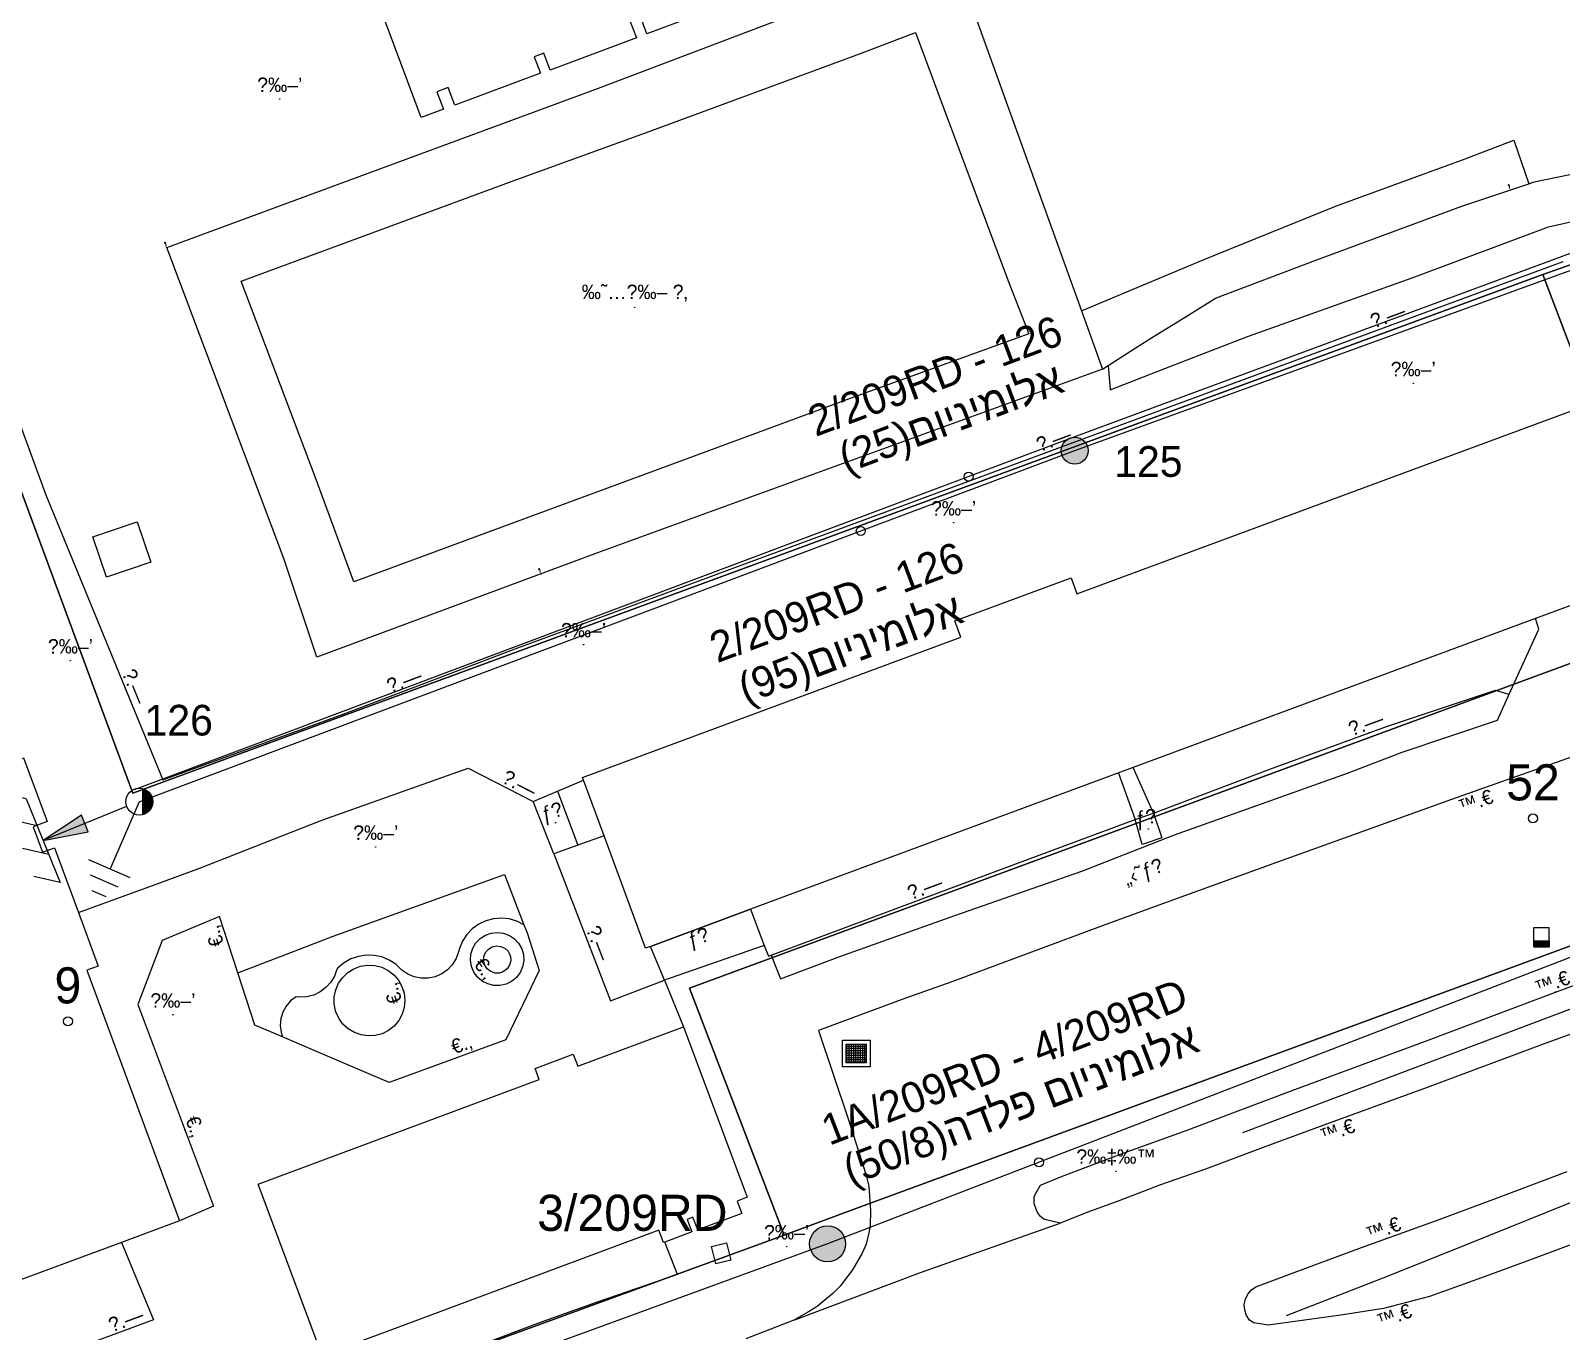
# Model space of a CAD drawing. Header units: metres. Extents: x 218299 to 220222, y 572714 to 574340.
# Drawn here: x 219658.7 to 219743.6, y 573694.3 to 573766.4 of the extents above; entities that cross this region are included whole.
import ezdxf
from ezdxf.enums import TextEntityAlignment as Align

# ---------------------------------------------------------------- set-up
doc = ezdxf.new("R2010")
doc.units = ezdxf.units.M
doc.header["$MEASUREMENT"] = 0
for name, color, linetype in [('1602', 44, 'Continuous'), ('1603', 44, 'Continuous'), ('6011', 10, 'Continuous'), ('6021', 110, 'Continuous'), ('6031', 254, 'Continuous'), ('6311', 7, 'Continuous'), ('6321', 7, 'Continuous'), ('6361', 7, 'Continuous'), ('6543', 7, 'Continuous'), ('6561', 7, 'Continuous'), ('6901', 3, 'Continuous'), ('6902', 1, 'Continuous'), ('A_POINTS', 2, 'Continuous'), ('M2101', 253, 'Continuous'), ('M2200', 253, 'Continuous'), ('M2207', 253, 'Continuous'), ('M2401', 7, 'Continuous'), ('M2404', 7, 'Continuous'), ('M2407', 253, 'Continuous'), ('M2408', 253, 'Continuous'), ('M2412', 253, 'Continuous'), ('M2601', 253, 'Continuous'), ('M2602', 253, 'Continuous'), ('M2604', 253, 'Continuous'), ('M2605', 253, 'Continuous'), ('M2802', 253, 'Continuous'), ('M2804', 253, 'Continuous'), ('M5235', 253, 'Continuous'), ('M5250', 253, 'Continuous'), ('m5260', 253, 'Continuous')]:
    doc.layers.add(name, color=color, linetype=linetype)
doc.styles.add('HEBTXT', font='HEBTXT')
doc.styles.add('MAVAT_HEBTXT', font='HEBTXT')

# ---------------------------------------------------------------- blocks, each defined once
blk = doc.blocks.new('6901')
at = {"layer": 'A_POINTS'}
blk.add_circle((0, 0), 0.25, dxfattribs=at)
at = {"color": 0, "style": 'HEBTXT', "flags": 1}
blk.add_attdef('CODE', (-2.918, 6.399), '', height=1.7, dxfattribs=at)
at = {"color": 0, "style": 'HEBTXT'}
for tag, p in [('PATH', (0.169, 4.708)), ('HTCH', (0.169, 2.708))]:
    blk.add_attdef(tag, text='', height=1.7, dxfattribs=at).set_placement(p, align=Align.MIDDLE_CENTER)
blk = doc.blocks.new('6902')
at = {"layer": 'A_POINTS'}
blk.add_circle((0, 0), 0.25, dxfattribs=at)
at = {"color": 0, "style": 'HEBTXT', "flags": 1}
blk.add_attdef('CODE', (-2.918, 6.399), '', height=1.7, dxfattribs=at)
at = {"color": 0, "style": 'HEBTXT'}
for tag, p in [('PATH', (0.169, 4.708)), ('HTCH', (0.169, 2.708))]:
    blk.add_attdef(tag, text='', height=1.7, dxfattribs=at).set_placement(p, align=Align.MIDDLE_CENTER)
blk = doc.blocks.new('6311')
at = {"color": 0}
for p, q in [((0.188, -0.726), (0.188, 0.726)), ((0.219, -0.717), (0.219, 0.717)), ((0.25, -0.707), (0.25, 0.707)), ((0.281, -0.695), (0.281, 0.695)), ((0.312, -0.682), (0.312, 0.682)), ((0.344, -0.667), (0.344, 0.667)), ((0.375, -0.65), (0.375, 0.65)), ((0.406, -0.63), (0.406, 0.63)), ((0.438, -0.609), (0.438, 0.609)), ((0.469, -0.585), (0.469, 0.585)), ((0.5, -0.559), (0.5, 0.559)), ((0.531, -0.529), (0.531, 0.529)), ((0.562, -0.496), (0.562, 0.496)), ((0.594, -0.458), (0.594, 0.458)), ((0.625, -0.415), (0.625, 0.415)), ((0.656, -0.363), (0.656, 0.363)), ((0.688, -0.3), (0.688, 0.3)), ((0.719, -0.214), (0.719, 0.214))]:
    blk.add_line(p, q, dxfattribs=at)
blk.add_circle((0, 0), 0.75, dxfattribs=at)
at = {"color": 0, "style": 'HEBTXT'}
blk.add_attdef('POLE_NUM', (1.75, 1.75), '', height=1.7, dxfattribs=at)
at = {"color": 0, "style": 'HEBTXT', "flags": 1}
blk.add_attdef('MAP_TYPE', (1.734, -1.264), '', height=1.7, dxfattribs=at)
blk = doc.blocks.new('6321')
at = {"color": 0, "const_width": 0.75}
blk.add_lwpolyline([(-0.375, 0, 1), (0.375, 0, 1)], format="xyb", close=True, dxfattribs=at)
at = {"color": 0}
blk.add_circle((0, 0), 0.75, dxfattribs=at)
at = {"color": 0, "style": 'HEBTXT'}
blk.add_attdef('POLE_NUM', (1.75, 1.75), '', height=1.7, dxfattribs=at)
at = {"color": 0, "style": 'HEBTXT', "flags": 1}
blk.add_attdef('MAP_TYPE', (1.734, -0.717), '', height=1.7, dxfattribs=at)
blk = doc.blocks.new('6361')
at = {"color": 0, "const_width": 1}
blk.add_lwpolyline([(-0.5, 0, 1), (0.5, 0, 1)], format="xyb", close=True, dxfattribs=at)
at = {"color": 0}
blk.add_circle((0, 0), 1, dxfattribs=at)
at = {"color": 0, "style": 'HEBTXT'}
blk.add_attdef('POLE_NUM', (2, 2), '', height=2, dxfattribs=at)
at = {"color": 0, "style": 'HEBTXT', "flags": 1}
blk.add_attdef('MAP_TYPE', (2.014, -0.577), '', height=2, dxfattribs=at)
blk = doc.blocks.new('6543')
at = {"color": 0}
for p, q in [((5.75, 2.486), (6.979, 1.626)), ((5.75, 0.813), (6.979, -0.048)), ((5.75, -0.901), (6.979, -1.761)), ((5.75, -2.514), (6.979, -3.374))]:
    blk.add_line(p, q, dxfattribs=at)
for points in [[(5.75, -2.514), (5.75, 2.486)], [(0.75, -0.014), (5.75, -0.014), (3.25, 0.486), (3.25, -0.514), (5.75, -0.014)]]:
    blk.add_lwpolyline(points, dxfattribs=at)
blk.add_solid([(3.25, -0.514), (3.25, 0.486), (5.75, -0.014)], dxfattribs=at)
blk = doc.blocks.new('6561')
at = {"color": 0}
blk.add_line((0, 0), (-1.62, -3.72), dxfattribs=at)
at = {"color": 0, "flags": 128}
for points in [[(-2.812, -3.202), (-0.519, -4.199)], [(-2.718, -4.061), (-1.185, -4.727)], [(-2.624, -4.919), (-1.851, -5.255)]]:
    blk.add_lwpolyline(points, dxfattribs=at)
at = {"color": 0, "style": 'HEBTXT'}
for tag, p in [('TYPE', (1.691, -1.644)), ('DESC', (1.691, -4.209))]:
    blk.add_attdef(tag, p, '', height=1.5, dxfattribs=at)
blk = doc.blocks.new('1603')
at = {"layer": 'A_POINTS'}
blk.add_circle((0, 0), 0.25, dxfattribs=at)
at = {"color": 0, "style": 'HEBTXT'}
blk.add_attdef('PARCEL_NUM', text='', height=2, dxfattribs=at).set_placement((0, 1), align=Align.CENTER)
at = {"color": 0, "style": 'HEBTXT', "flags": 1}
blk.add_attdef('LOT_NUM', text='', height=2, dxfattribs=at).set_placement((0, -2.5), align=Align.CENTER)
blk = doc.blocks.new('M2802')
blk.add_circle((0, 0), 0.025)
at = {"style": 'MAVAT_HEBTXT'}
blk.add_attdef('NAME', text='', height=0.8, dxfattribs=at).set_placement((0, 1.59), align=Align.MIDDLE)
blk = doc.blocks.new('M2804')
blk.add_circle((0, 0), 0.025)
at = {"style": 'MAVAT_HEBTXT'}
blk.add_attdef('NAME', text='', height=0.8, dxfattribs=at).set_placement((0, 1.59), align=Align.MIDDLE)
blk = doc.blocks.new('5260')
h = blk.add_hatch()
h.set_pattern_fill('NET', color=256, scale=2, style=0)
h.paths.add_polyline_path([(1.17, 1.06), (-1.04, 1.06), (-1.04, -1.02), (1.17, -1.02)])
for points in [[(1.6, 1.49), (1.6, -1.45), (-1.47, -1.45), (-1.47, 1.49)], [(1.17, 1.06), (1.17, -1.02), (-1.04, -1.02), (-1.04, 1.06)]]:
    blk.add_lwpolyline(points, close=True)
at = {"style": 'HEBTXT'}
blk.add_attdef('HEIGHT', (1.94, 1.56), '', height=0.8, dxfattribs=at)
blk = doc.blocks.new('M2404')
blk.add_circle((0, 0), 0.025)
at = {"style": 'MAVAT_HEBTXT'}
blk.add_attdef('NAME', text='', height=0.8, dxfattribs=at).set_placement((0, 1.59), align=Align.MIDDLE)
blk = doc.blocks.new('M2101')
blk.add_circle((0, 0), 0.025)
at = {"style": 'MAVAT_HEBTXT'}
blk.add_attdef('NAME', text='', height=0.8, dxfattribs=at).set_placement((0, 1.59), align=Align.MIDDLE)
blk = doc.blocks.new('M2408')
blk.add_circle((0, 0), 0.025)
at = {"style": 'MAVAT_HEBTXT'}
blk.add_attdef('NAME', text='', height=0.8, dxfattribs=at).set_placement((0, 1.59), align=Align.MIDDLE)
blk = doc.blocks.new('M2412')
blk.add_circle((0, 0), 0.025)
at = {"style": 'MAVAT_HEBTXT'}
blk.add_attdef('NAME', text='', height=0.8, dxfattribs=at).set_placement((0, 1.59), align=Align.MIDDLE)
blk = doc.blocks.new('M2601')
blk.add_circle((0, 0), 0.025)
at = {"style": 'MAVAT_HEBTXT'}
blk.add_attdef('NAME', text='', height=0.8, dxfattribs=at).set_placement((0, 1.59), align=Align.MIDDLE)
blk = doc.blocks.new('M2602')
blk.add_circle((0, 0), 0.025)
at = {"style": 'MAVAT_HEBTXT'}
blk.add_attdef('NAME', text='', height=0.8, dxfattribs=at).set_placement((0, 1.59), align=Align.MIDDLE)
blk = doc.blocks.new('M2605')
blk.add_circle((0, 0), 0.025)
at = {"style": 'MAVAT_HEBTXT'}
blk.add_attdef('NAME', text='', height=0.8, dxfattribs=at).set_placement((0, 1.59), align=Align.MIDDLE)
blk = doc.blocks.new('*U89')
at = {"linetype": 'Continuous'}
for p, q in [((-0.85, 0), (-0.85, -0.66)), ((0.85, 0), (0.85, -0.66))]:
    blk.add_line(p, q, dxfattribs=at)
blk.add_solid([(-0.85, 0), (-0.85, -0.66), (0.85, -0.66)], dxfattribs=at)
at = {"linetype": 'Continuous', "extrusion": (0, 0, -1)}
blk.add_solid([(0.85, 0), (-0.85, 0), (-0.85, -0.66)], dxfattribs=at)
blk = doc.blocks.new('M5235')
for points in [[(-0.85, 1.47), (0.85, 1.47)], [(-0.85, -0.66), (-0.85, 1.47)], [(-0.85, 0), (0.85, 0)], [(0.85, -0.66), (0.85, 1.47)], [(-0.85, -0.66), (0.85, -0.66)]]:
    blk.add_lwpolyline(points)
at = {"linetype": 'Continuous'}
blk.add_blockref('*U89', (0, 0), dxfattribs=at)
at = {"style": 'MAVAT_HEBTXT', "flags": 1}
for tag, p in [('MARK', (0, 2.72)), ('HEIGHT', (0, -1.92)), ('NAME', (0, -4.48))]:
    blk.add_attdef(tag, text='', height=0.8, dxfattribs=at).set_placement(p, align=Align.MIDDLE)
blk = doc.blocks.new('111')
at = {"layer": 'M2101'}
blk.add_polyline3d([(219670.412, 573752.53, 597.251), (219685.63, 573758.133, 597.356), (219692.828, 573760.746, 597.356), (219704.754, 573765.15, 597.356), (219707.807, 573766.311, 597.356), (219709.332, 573762.189, 597.461), (219712.952, 573752.539, 597.356), (219714.089, 573749.61, 597.251), (219704.172, 573746.016, 597.356), (219694.321, 573742.383, 597.356), (219686.566, 573739.517, 597.356), (219676.661, 573735.852, 597.251), (219674.51, 573741.676, 597.251)], close=True, dxfattribs=at)
at = {"layer": 'M2200'}
for points in [[(219697.671, 573768.013, 604.89), (219692.901, 573766.227, 604.89), (219692.528, 573767.224, 604.995)], [(219691.951, 573767.008, 604.995), (219692.324, 573766.012, 604.89), (219687.543, 573764.222, 604.89), (219687.191, 573765.162, 604.995), (219686.661, 573764.963, 604.995), (219687.002, 573764.054, 604.89), (219682.256, 573762.276, 604.89), (219681.889, 573763.256, 604.995), (219681.265, 573763.023, 604.995), (219681.625, 573762.06, 604.89), (219680.394, 573761.599, 604.89), (219675.998, 573773.337, 604.995)]]:
    blk.add_polyline3d(points, dxfattribs=at)
for points in [[(219657.52, 573696.928, 606.937), (219638.959, 573747.139, 606.937), (219637.153, 573752.026, 606.937), (219637.153, 573752.026, 606.937), (219646.631, 573755.53, 606.832), (219652.854, 573738.697, 606.937), (219653.649, 573738.991, 602.212), (219654.39, 573736.984, 602.212), (219653.547, 573736.672, 606.937), (219657.562, 573725.812, 607.042), (219658.335, 573726.098, 606.832), (219659.641, 573722.565, 606.727), (219658.862, 573722.277, 607.042), (219659.383, 573720.869, 607.042), (219660.051, 573721.116, 606.727), (219661.379, 573717.522, 606.67), (219662.476, 573714.554, 606.622), (219661.853, 573714.324, 607.042), (219666.99, 573700.429, 606.937), (219666.99, 573700.429, 606.937), (219663.773, 573699.24, 606.937)], [(219747.905, 573735.935, 607.462), (219747.905, 573735.935, 607.462), (219747.905, 573735.935, 607.462), (219742.195, 573733.822, 607.462), (219698.656, 573717.707, 607.462), (219698.656, 573717.707, 607.462), (219693.098, 573715.65, 607.462), (219692.836, 573715.553, 607.462), (219690.532, 573721.778, 607.532), (219689.39, 573724.862, 607.566), (219689.332, 573725.02, 607.567), (219710.31, 573732.784, 607.462), (219709.976, 573733.687, 606.832), (219716.432, 573736.076, 606.832), (219716.76, 573735.188, 607.41), (219744.396, 573745.416, 607.41)], [(219671.356, 573702.466, 606.517), (219686.929, 573708.27, 606.517), (219686.701, 573708.88, 600.322), (219688.821, 573709.67, 600.322), (219689.07, 573709.004, 606.412), (219694.94, 573711.192, 606.307), (219694.94, 573711.192, 606.307), (219698.462, 573701.742, 606.307), (219697.907, 573701.535, 606.307), (219698.166, 573700.841, 602.737), (219695.725, 573699.932, 602.737), (219695.462, 573700.638, 606.307), (219695.144, 573700.519, 606.307), (219695.405, 573699.819, 602.527), (219693.91, 573699.262, 602.527), (219693.829, 573699.232, 602.527), (219693.57, 573699.926, 606.412), (219678.452, 573694.292, 606.412), (219674.897, 573692.967, 606.412), (219674.839, 573693.122, 606.414)]]:
    blk.add_polyline3d(points, close=True, dxfattribs=at)
at = {"layer": 'M2207'}
blk.add_polyline3d([(219662.937, 573736.111, 599.141), (219662.176, 573738.35, 599.141), (219664.636, 573739.186, 599.141), (219665.397, 573736.947, 599.141), (219662.937, 573736.111, 599.141)], close=True, dxfattribs=at)
at = {"layer": 'M2401'}
for points in [[(219748.887, 573727.798, 598.852), (219742.392, 573725.512, 598.852), (219737.536, 573723.783, 598.852), (219730.246, 573721.166, 598.852), (219727.888, 573720.318, 598.852), (219721.506, 573718.015, 598.852), (219718.203, 573716.81, 598.852), (219709.818, 573713.679, 598.852), (219707.158, 573712.734, 598.852), (219702.416, 573710.979, 598.852), (219704.07, 573706.09, 598.852), (219705.052, 573703.019, 598.852), (219705.207, 573702.356, 598.852), (219705.314, 573700.996, 598.852), (219705.285, 573700.177, 598.852), (219705.222, 573699.767, 598.852), (219705.059, 573699.153, 598.852), (219704.854, 573698.646, 598.852), (219704.31, 573697.723, 598.852), (219703.622, 573696.815, 598.852), (219703.224, 573696.408, 598.852), (219702.342, 573695.689, 598.852), (219701.864, 573695.388, 598.852), (219701.054, 573694.936, 598.852), (219698.401, 573693.892, 598.852)], [(219746.048, 573711.471, 595.834), (219742.814, 573710.309, 595.834), (219736.186, 573707.827, 595.834), (219730.592, 573705.794, 595.834), (219727.092, 573704.51, 595.834), (219723.894, 573703.3, 595.834), (219721.394, 573702.428, 595.834), (219719.131, 573701.573, 595.834), (219717.354, 573700.919, 595.834), (219715.836, 573700.315, 595.834), (219715.042, 573700.489, 595.834), (219714.927, 573700.529, 595.834), (219714.731, 573700.678, 595.834), (219714.576, 573700.892, 595.834), (219714.385, 573701.385, 595.834), (219714.382, 573701.767, 595.834), (219714.453, 573701.943, 595.834), (219714.738, 573702.411, 595.834), (219715.893, 573702.9, 595.834), (219719.324, 573704.186, 595.834), (219722.875, 573705.465, 595.834), (219725.557, 573706.473, 595.834), (219728.848, 573707.726, 595.834), (219736.241, 573710.444, 595.834), (219743.297, 573713.113, 595.834), (219756.383, 573717.926, 595.834)], [(219726.675, 573696.785, 595.414), (219728.814, 573697.575, 595.414), (219732.532, 573698.966, 595.414), (219736.701, 573700.458, 595.414), (219740.166, 573701.756, 595.414), (219743.937, 573703.18, 595.414)], [(219746.663, 573700.049, 595.414), (219742.058, 573698.328, 595.414), (219739.203, 573697.275, 595.414), (219736.317, 573696.244, 595.414), (219733.763, 573695.571, 595.414), (219731.259, 573695.19, 595.414), (219727.364, 573694.658, 595.414), (219726.56, 573694.776, 595.414), (219726.33, 573694.924, 595.414), (219726.16, 573695.185, 595.414), (219726.061, 573695.481, 595.414), (219726.041, 573695.791, 595.414), (219726.1, 573696.097, 595.414), (219726.235, 573696.378, 595.414), (219726.436, 573696.616, 595.414), (219726.675, 573696.785, 595.414)], [(219701.054, 573694.936, 594.679), (219708.081, 573697.575, 594.679), (219715.836, 573700.315, 594.679)]]:
    blk.add_polyline3d(points, dxfattribs=at)
at = {"layer": 'M2404'}
for points in [[(219748.887, 573727.798, 598.852), (219742.392, 573725.512, 598.852), (219737.536, 573723.783, 598.852), (219730.246, 573721.166, 598.852), (219727.888, 573720.318, 598.852), (219721.506, 573718.015, 598.852), (219718.203, 573716.81, 598.852), (219709.818, 573713.679, 598.852), (219707.158, 573712.734, 598.852), (219702.416, 573710.979, 598.852), (219704.07, 573706.09, 598.852), (219705.052, 573703.019, 598.852), (219705.207, 573702.356, 598.852), (219705.314, 573700.996, 598.852), (219705.285, 573700.177, 598.852), (219705.222, 573699.767, 598.852), (219705.059, 573699.153, 598.852), (219704.854, 573698.646, 598.852), (219704.31, 573697.723, 598.852), (219703.622, 573696.815, 598.852), (219703.224, 573696.408, 598.852), (219702.342, 573695.689, 598.852), (219701.864, 573695.388, 598.852), (219701.054, 573694.936, 598.852), (219698.401, 573693.892, 598.852)], [(219746.048, 573711.471, 595.834), (219742.814, 573710.309, 595.834), (219736.186, 573707.827, 595.834), (219730.592, 573705.794, 595.834), (219727.092, 573704.51, 595.834), (219723.894, 573703.3, 595.834), (219721.394, 573702.428, 595.834), (219719.131, 573701.573, 595.834), (219717.354, 573700.919, 595.834), (219715.836, 573700.315, 595.834), (219715.042, 573700.489, 595.834), (219714.927, 573700.529, 595.834), (219714.731, 573700.678, 595.834), (219714.576, 573700.892, 595.834), (219714.385, 573701.385, 595.834), (219714.382, 573701.767, 595.834), (219714.453, 573701.943, 595.834), (219714.738, 573702.411, 595.834), (219715.893, 573702.9, 595.834), (219719.324, 573704.186, 595.834), (219722.875, 573705.465, 595.834), (219725.557, 573706.473, 595.834), (219728.848, 573707.726, 595.834), (219736.241, 573710.444, 595.834), (219743.297, 573713.113, 595.834), (219756.383, 573717.926, 595.834)], [(219726.675, 573696.785, 595.414), (219728.814, 573697.575, 595.414), (219732.532, 573698.966, 595.414), (219736.701, 573700.458, 595.414), (219740.166, 573701.756, 595.414), (219743.937, 573703.18, 595.414)], [(219746.663, 573700.049, 595.414), (219742.058, 573698.328, 595.414), (219739.203, 573697.275, 595.414), (219736.317, 573696.244, 595.414), (219733.763, 573695.571, 595.414), (219731.259, 573695.19, 595.414), (219727.364, 573694.658, 595.414), (219726.56, 573694.776, 595.414), (219726.33, 573694.924, 595.414), (219726.16, 573695.185, 595.414), (219726.061, 573695.481, 595.414), (219726.041, 573695.791, 595.414), (219726.1, 573696.097, 595.414), (219726.235, 573696.378, 595.414), (219726.436, 573696.616, 595.414), (219726.675, 573696.785, 595.414)]]:
    blk.add_polyline3d(points, dxfattribs=at)
at = {"layer": 'M2407'}
for points in [[(219717.017, 573750.88, 597.12), (219723.752, 573753.709, 597.12), (219731.153, 573756.702, 597.12), (219738.294, 573759.305, 597.225), (219740.995, 573760.333, 597.225), (219741.813, 573757.925, 597.225)], [(219724.264, 573748.693, 597.07), (219726.276, 573749.47, 597.015), (219735.35, 573752.716, 597.225), (219742.906, 573755.532, 597.225), (219747.847, 573756.651, 596.91), (219750.942, 573757.66, 596.595)], [(219721.967, 573747.807, 597.133), (219724.264, 573748.693, 597.07)], [(219718.498, 573747.854, 597.225), (219718.599, 573746.507, 597.225), (219721.967, 573747.807, 597.133)], [(219719.055, 573725.257, 596.122), (219719.991, 573722.678, 596.122), (219719.991, 573722.678, 596.122)], [(219720.995, 573723.04, 596.122), (219720.995, 573723.04, 596.122), (219719.87, 573725.559, 596.122)], [(219665.137, 573718.899, 595.387), (219668.056, 573719.968, 595.387)], [(219662.698, 573718.005, 595.387), (219665.137, 573718.899, 595.387)], [(219673.394, 573715.401, 595.282), (219675.502, 573716.209, 595.282), (219685.001, 573719.635, 595.282), (219686.089, 573716.854, 595.282), (219686.265, 573716.405, 595.282)], [(219661.379, 573717.522, 595.387), (219662.698, 573718.005, 595.387)], [(219686.089, 573716.854, 595.282), (219685.696, 573717.05, 595.252), (219685.275, 573717.172, 595.228), (219684.838, 573717.216, 595.209), (219684.4, 573717.18, 595.197), (219683.976, 573717.066, 595.191), (219683.579, 573716.877, 595.193), (219683.223, 573716.62, 595.202), (219682.919, 573716.303, 595.218), (219682.678, 573715.936, 595.241), (219682.507, 573715.532, 595.268), (219682.454, 573715.34, 595.282), (219682.32, 573714.971, 595.278), (219682.115, 573714.636, 595.277), (219681.847, 573714.349, 595.279), (219681.526, 573714.123, 595.285), (219681.166, 573713.966, 595.295), (219680.782, 573713.885, 595.307), (219680.389, 573713.884, 595.321), (219680.005, 573713.961, 595.337), (219679.644, 573714.115, 595.354), (219679.321, 573714.339, 595.371), (219679.298, 573714.359, 595.372), (219678.979, 573714.659, 595.338), (219678.611, 573714.895, 595.312), (219678.205, 573715.062, 595.293), (219677.776, 573715.153, 595.283), (219677.338, 573715.165, 595.282), (219676.904, 573715.098, 595.29), (219676.49, 573714.954, 595.306), (219676.109, 573714.738, 595.332), (219675.774, 573714.457, 595.364), (219675.704, 573714.384, 595.372), (219675.576, 573714.006, 595.346), (219675.375, 573713.661, 595.323), (219675.109, 573713.363, 595.304), (219674.789, 573713.123, 595.289), (219674.428, 573712.951, 595.28), (219674.181, 573712.89, 595.278)], [(219670.221, 573714.186, 595.282), (219673.394, 573715.401, 595.282)], [(219674.181, 573712.89, 595.278), (219674.04, 573712.854, 595.277), (219673.64, 573712.836, 595.279), (219673.452, 573712.855, 595.282), (219673.148, 573712.627, 595.282), (219672.898, 573712.34, 595.282), (219672.714, 573712.008, 595.282), (219672.603, 573711.644, 595.282), (219672.57, 573711.265, 595.282), (219672.617, 573710.888, 595.282), (219672.695, 573710.639, 595.282)]]:
    blk.add_polyline3d(points, dxfattribs=at)
at = {"layer": 'M2408'}
for points in [[(219699.801, 573715.165, 595.23), (219700.318, 573713.854, 595.23), (219703.616, 573715.091, 595.23), (219709.993, 573717.356, 595.23), (219717.024, 573719.819, 595.23), (219722.176, 573721.838, 595.23), (219731.759, 573725.246, 595.23), (219734.8, 573726.421, 595.23), (219740.084, 573728.197, 595.23), (219740.72, 573729.622, 595.23)], [(219693.877, 573713.776, 595.23), (219694.94, 573711.192, 595.23)], [(219694.613, 573697.467, 594.96), (219693.91, 573699.262, 594.96)]]:
    blk.add_polyline3d(points, dxfattribs=at)
at = {"layer": 'M2412'}
for points in [[(219687.955, 573724.253, 595.965), (219689.076, 573721.253, 595.755), (219687.752, 573720.775, 595.335), (219686.6, 573723.678, 595.335)], [(219719.991, 573722.678, 595.965), (219720.995, 573723.04, 595.965), (219721.466, 573721.669, 595.545), (219720.37, 573721.291, 595.545)], [(219693.098, 573715.65, 595.65), (219698.656, 573717.707, 595.65), (219699.414, 573715.708, 595.23), (219694.194, 573713.887, 595.23), (219694.035, 573713.831, 595.23), (219693.877, 573713.776, 595.23)]]:
    blk.add_polyline3d(points, close=True, dxfattribs=at)
at = {"layer": 'M2601'}
for points in [[(219666.277, 573754.387, 600.27), (219690.227, 573763.219, 600.27), (219709.869, 573770.681, 601.11), (219717.017, 573750.88, 600.027), (219718.183, 573747.65, 599.85), (219692.349, 573738.267, 601.11), (219691.799, 573738.063, 601.116)], [(219722.661, 573750.479, 599.157), (219724.445, 573751.585, 598.8), (219730.012, 573753.686, 598.8), (219738.112, 573756.672, 598.59), (219741.813, 573757.925, 598.59), (219742.109, 573758.025, 598.59), (219750.129, 573759.673, 598.17), (219750.163, 573759.684, 598.171), (219758.437, 573762.532, 598.38), (219759.527, 573762.943, 598.38)], [(219690.165, 573737.458, 601.136), (219674.605, 573731.69, 601.32), (219672.767, 573737.154, 601.53), (219666.277, 573754.387, 600.27)], [(219721.188, 573749.567, 599.451), (219722.661, 573750.479, 599.157)], [(219718.183, 573747.65, 599.85), (219718.498, 573747.854, 599.818), (219720.243, 573748.981, 599.64), (219721.188, 573749.567, 599.451)], [(219691.799, 573738.063, 601.116), (219690.165, 573737.458, 601.136)]]:
    blk.add_polyline3d(points, dxfattribs=at)
at = {"layer": 'M2602'}
for points in [[(219674.587, 573709.83, 595.432), (219672.695, 573710.639, 595.432), (219671.166, 573711.292, 595.432), (219670.221, 573714.186, 595.432), (219669.204, 573717.304, 595.432), (219666.03, 573715.968, 595.432), (219664.675, 573712.436, 595.432), (219664.99, 573711.594, 595.425)], [(219686.265, 573716.405, 595.432), (219686.935, 573714.321, 595.432), (219685.079, 573710.475, 595.432), (219678.608, 573708.112, 595.432), (219674.587, 573709.83, 595.432)], [(219685.793, 573715.821, 595.612), (219685.962, 573715.522, 595.612), (219686.058, 573715.193, 595.612), (219686.075, 573714.85, 595.612), (219686.012, 573714.513, 595.612), (219685.874, 573714.199, 595.612), (219685.667, 573713.926, 595.612), (219685.402, 573713.708, 595.612), (219685.094, 573713.556, 595.612), (219684.759, 573713.48, 595.612), (219684.416, 573713.484, 595.612), (219684.083, 573713.566, 595.612), (219683.778, 573713.723, 595.612), (219683.518, 573713.946, 595.612), (219683.316, 573714.224, 595.612), (219683.183, 573714.54, 595.612), (219683.127, 573714.879, 595.612), (219683.151, 573715.221, 595.612), (219683.253, 573715.548, 595.612), (219683.428, 573715.843, 595.612), (219683.666, 573716.09, 595.612), (219683.955, 573716.275, 595.612), (219684.279, 573716.389, 595.612), (219684.62, 573716.424, 595.612), (219684.96, 573716.38, 595.612), (219685.281, 573716.259, 595.612), (219685.566, 573716.067, 595.612), (219685.793, 573715.821, 595.612)], [(219685.254, 573715.315, 596.062), (219685.346, 573715.088, 596.062), (219685.36, 573714.843, 596.062), (219685.295, 573714.606, 596.062), (219685.158, 573714.402, 596.062), (219684.963, 573714.253, 596.062), (219684.731, 573714.174, 596.062), (219684.486, 573714.173, 596.062), (219684.253, 573714.251, 596.062), (219684.057, 573714.399, 596.062), (219683.919, 573714.602, 596.062), (219683.853, 573714.839, 596.062), (219683.866, 573715.084, 596.062), (219683.957, 573715.312, 596.062), (219684.115, 573715.499, 596.062), (219684.325, 573715.626, 596.062), (219684.565, 573715.678, 596.062), (219684.809, 573715.652, 596.062), (219685.032, 573715.549, 596.062), (219685.21, 573715.38, 596.062), (219685.254, 573715.315, 596.062)], [(219675.643, 573712.074, 595.612), (219675.566, 573712.463, 595.612), (219675.568, 573712.859, 595.612), (219675.65, 573713.246, 595.612), (219675.808, 573713.609, 595.612), (219676.036, 573713.933, 595.612), (219676.324, 573714.205, 595.612), (219676.661, 573714.413, 595.612), (219677.032, 573714.55, 595.612), (219677.424, 573714.61, 595.612), (219677.819, 573714.589, 595.612), (219678.202, 573714.49, 595.612), (219678.558, 573714.316, 595.612), (219678.872, 573714.075, 595.612), (219679.13, 573713.775, 595.612), (219679.324, 573713.429, 595.612), (219679.444, 573713.052, 595.612), (219679.486, 573712.658, 595.612), (219679.448, 573712.264, 595.612), (219679.333, 573711.886, 595.612), (219679.143, 573711.538, 595.612), (219678.888, 573711.236, 595.612), (219678.577, 573710.99, 595.612), (219678.223, 573710.812, 595.612), (219677.841, 573710.709, 595.612), (219677.446, 573710.684, 595.612), (219677.054, 573710.739, 595.612), (219676.681, 573710.872, 595.612), (219676.342, 573711.077, 595.612), (219676.051, 573711.345, 595.612), (219675.819, 573711.667, 595.612), (219675.657, 573712.028, 595.612), (219675.643, 573712.074, 595.612)], [(219664.99, 573711.594, 595.425), (219668.862, 573701.247, 595.327), (219666.99, 573700.429, 595.327)], [(219728.388, 573695.186, 595.414), (219734.083, 573697.4, 595.624), (219738.541, 573699.207, 595.729), (219744.957, 573701.782, 595.729), (219752.57, 573704.762, 595.939), (219761.679, 573708.44, 596.044)]]:
    blk.add_polyline3d(points, dxfattribs=at)
at = {"layer": 'M2604'}
blk.add_polyline3d([(219763.491, 573719.463, 596.771), (219725.937, 573705.319, 595.931)], dxfattribs=at)
at = {"layer": 'M2605'}
for points in [[(219626.681, 573768.976, 597.007), (219627.879, 573766.026, 597.007), (219632.126, 573754.331, 597.007), (219632.126, 573754.331, 597.007), (219647.305, 573760.129, 597.007), (219651.283, 573761.597, 597.007), (219651.879, 573761.817, 597.007), (219651.879, 573761.817, 597.007), (219654.372, 573754.804, 597.217), (219659.595, 573740.626, 597.217), (219659.612, 573740.583, 597.217)], [(219724.651, 573746.577, 597.059), (219743.715, 573753.622, 596.981)], [(219706.662, 573739.93, 597.132), (219724.651, 573746.577, 597.059)], [(219659.612, 573740.583, 597.217), (219666.054, 573724.882, 597.217), (219671.897, 573727.012, 597.217)], [(219698.34, 573736.855, 597.166), (219704.964, 573739.302, 597.139)], [(219704.964, 573739.302, 597.139), (219706.662, 573739.93, 597.132)], [(219694.35, 573735.38, 597.182), (219698.34, 573736.855, 597.166)], [(219687.364, 573732.799, 597.211), (219694.35, 573735.38, 597.182)], [(219720.995, 573723.04, 595.957), (219720.995, 573723.04, 595.957), (219727.448, 573725.471, 595.957), (219733.92, 573727.842, 595.957), (219739.97, 573729.859, 595.957), (219740.701, 573729.628, 595.957), (219740.72, 573729.622, 595.957), (219740.72, 573729.622, 595.957), (219742.381, 573733.239, 595.957), (219742.195, 573733.822, 595.957)], [(219671.897, 573727.012, 597.217), (219676.056, 573728.528, 597.217), (219685.751, 573732.203, 597.217), (219687.364, 573732.799, 597.211)], [(219674.938, 573722.665, 595.335), (219681.846, 573725.116, 595.689)], [(219681.846, 573725.116, 595.689), (219682.993, 573725.523, 595.747), (219686.6, 573723.678, 595.957), (219686.6, 573723.678, 595.957), (219687.955, 573724.253, 595.957), (219689.39, 573724.862, 595.957)], [(219668.056, 573719.968, 595.327), (219674.783, 573722.61, 595.327), (219674.938, 573722.665, 595.335)], [(219698.656, 573717.707, 595.957), (219699.414, 573715.708, 595.957), (219699.642, 573715.106, 595.957), (219699.642, 573715.106, 595.957), (219699.642, 573715.106, 595.957), (219699.801, 573715.165, 595.957), (219713.369, 573720.227, 595.957), (219719.991, 573722.678, 595.957), (219719.991, 573722.678, 595.957)], [(219690.532, 573721.778, 595.747), (219689.076, 573721.253, 595.747), (219687.752, 573720.775, 595.747), (219687.752, 573720.775, 595.747), (219690.892, 573712.638, 595.747), (219693.877, 573713.776, 595.957), (219693.877, 573713.776, 595.957), (219693.098, 573715.65, 595.957), (219693.098, 573715.65, 595.957)], [(219663.773, 573699.24, 595.432), (219665.548, 573694.948, 595.327), (219660.136, 573692.96, 595.327), (219658.753, 573692.451, 595.327), (219658.492, 573692.355, 595.327)], [(219694.613, 573697.467, 595.012), (219690.101, 573695.902, 594.907), (219686.837, 573694.747, 594.907), (219679.754, 573692.072, 594.907), (219679.378, 573691.926, 594.895), (219673.296, 573689.563, 594.697), (219673.012, 573690.374, 594.797), (219672.768, 573691.074, 594.883)]]:
    blk.add_polyline3d(points, dxfattribs=at)
at = {"layer": 'M2802'}
blk.add_polyline3d([(219746.048, 573711.471, 595.519), (219742.814, 573710.309, 595.519), (219736.186, 573707.827, 595.624), (219730.592, 573705.794, 595.414), (219727.092, 573704.51, 595.204), (219723.894, 573703.3, 595.204), (219721.394, 573702.428, 595.099), (219719.131, 573701.573, 595.099), (219717.354, 573700.919, 594.994), (219715.836, 573700.315, 595.099), (219715.836, 573700.315, 595.099), (219715.042, 573700.489, 595.099), (219714.927, 573700.529, 595.099), (219714.731, 573700.678, 595.099), (219714.576, 573700.892, 595.099), (219714.385, 573701.385, 595.099), (219714.382, 573701.767, 595.099), (219714.453, 573701.943, 595.099), (219714.738, 573702.411, 595.099), (219715.893, 573702.9, 595.099), (219719.324, 573704.186, 595.099), (219722.875, 573705.465, 595.204), (219725.557, 573706.473, 595.204), (219728.848, 573707.726, 595.204), (219736.241, 573710.444, 595.414), (219743.297, 573713.113, 595.519), (219756.383, 573717.926, 595.729)], dxfattribs=at)
at = {"layer": 'M5250'}
blk.add_polyline3d([(219696.722, 573698.051, 595.02), (219696.481, 573699.013, 595.02), (219697.329, 573699.225, 595.02), (219697.57, 573698.263, 595.02), (219696.722, 573698.051, 595.02)], dxfattribs=at)
at = {"layer": 'M2101'}
ref = blk.add_blockref('M2101', (219692.232, 573751.076), dxfattribs=dict(at, xscale=0.5, yscale=0.5, zscale=0.5))
ref.add_attrib('NAME', '‰˜…\x81‰– \x8f‚', dxfattribs={"layer": '0', "height": 0.8, "style": 'MAVAT_HEBTXT'}).set_placement((219692.232, 573751.872), align=Align.MIDDLE)
at = {"layer": 'M2404'}
ref = blk.add_blockref('M2404', (219738.673, 573724.188), dxfattribs=dict(at, xscale=0.5, yscale=0.5, zscale=0.5))
ref.add_attrib('NAME', '™.€', dxfattribs={"layer": '0', "height": 0.8, "rotation": 20.20207, "style": 'MAVAT_HEBTXT'}).set_placement((219738.863, 573723.672), align=Align.MIDDLE)
ref = blk.add_blockref('M2404', (219743.297, 573713.113), dxfattribs=dict(at, xscale=0.5, yscale=0.5, zscale=0.5))
ref.add_attrib('NAME', '™.€', dxfattribs={"layer": '0', "height": 0.8, "rotation": 20.19367, "style": 'MAVAT_HEBTXT'}).set_placement((219743.107, 573713.629), align=Align.MIDDLE)
ref = blk.add_blockref('M2404', (219731.007, 573705.945), dxfattribs=dict(at, xscale=0.5, yscale=0.5, zscale=0.5))
ref.add_attrib('NAME', '™.€', dxfattribs={"layer": '0', "height": 0.8, "rotation": 19.97068, "style": 'MAVAT_HEBTXT'}).set_placement((219731.195, 573705.428), align=Align.MIDDLE)
ref = blk.add_blockref('M2404', (219733.928, 573699.466), dxfattribs=dict(at, xscale=0.5, yscale=0.5, zscale=0.5))
ref.add_attrib('NAME', '™.€', dxfattribs={"layer": '0', "height": 0.8, "rotation": 20.25306, "style": 'MAVAT_HEBTXT'}).set_placement((219733.738, 573699.982), align=Align.MIDDLE)
ref = blk.add_blockref('M2404', (219734.151, 573695.674), dxfattribs=dict(at, xscale=0.5, yscale=0.5, zscale=0.5))
ref.add_attrib('NAME', '™.€', dxfattribs={"layer": '0', "height": 0.8, "rotation": 20.41838, "style": 'MAVAT_HEBTXT'}).set_placement((219734.343, 573695.158), align=Align.MIDDLE)
at = {"layer": 'M2408'}
ref = blk.add_blockref('M2408', (219720.259, 573721.087), dxfattribs=dict(at, xscale=0.5, yscale=0.5, zscale=0.5))
ref.add_attrib('NAME', '„‹˜ƒ\x8e', dxfattribs={"layer": '0', "height": 0.8, "rotation": 21.40183, "style": 'MAVAT_HEBTXT'}).set_placement((219720.467, 573719.694), align=Align.MIDDLE)
at = {"layer": 'M2412'}
ref = blk.add_blockref('M2412', (219687.844, 573722.502), dxfattribs=dict(at, xscale=0.5, yscale=0.5, zscale=0.5, rotation=313.4746644596642))
ref.add_attrib('NAME', 'ƒ\x8e', dxfattribs={"layer": '0', "height": 0.8, "rotation": 18.69105, "style": 'MAVAT_HEBTXT'}).set_placement((219687.668, 573723.023), align=Align.MIDDLE)
ref = blk.add_blockref('M2412', (219720.709, 573722.16), dxfattribs=dict(at, xscale=0.5, yscale=0.5, zscale=0.5, rotation=305.6369740250785))
ref.add_attrib('NAME', 'ƒ\x8e', dxfattribs={"layer": '0', "height": 0.8, "rotation": 10.85336, "style": 'MAVAT_HEBTXT'}).set_placement((219720.606, 573722.7), align=Align.MIDDLE)
ref = blk.add_blockref('M2412', (219695.598, 573716.575), dxfattribs=dict(at, xscale=0.5, yscale=0.5, zscale=0.5))
ref.add_attrib('NAME', 'ƒ\x8e', dxfattribs={"layer": '0', "height": 0.8, "rotation": 20.31004, "style": 'MAVAT_HEBTXT'}).set_placement((219695.789, 573716.06), align=Align.MIDDLE)
at = {"layer": 'M2601'}
ref = blk.add_blockref('M2601', (219740.791, 573757.579), dxfattribs=dict(at, xscale=0.5, yscale=0.5, zscale=0.5))
ref.add_attrib('NAME', '‚', dxfattribs={"layer": '0', "height": 0.8, "rotation": 18.69545, "style": 'MAVAT_HEBTXT'}).set_placement((219740.615, 573758.1), align=Align.MIDDLE)
ref = blk.add_blockref('M2601', (219666.277, 573754.387), dxfattribs=dict(at, xscale=0.5, yscale=0.5, zscale=0.5))
ref.add_attrib('NAME', '‚', dxfattribs={"layer": '0', "height": 0.8, "rotation": 20.24259, "style": 'MAVAT_HEBTXT'}).set_placement((219666.087, 573754.903), align=Align.MIDDLE)
ref = blk.add_blockref('M2601', (219687.027, 573736.294), dxfattribs=dict(at, xscale=0.5, yscale=0.5, zscale=0.5))
ref.add_attrib('NAME', '‚', dxfattribs={"layer": '0', "height": 0.8, "rotation": 20.33766, "style": 'MAVAT_HEBTXT'}).set_placement((219686.836, 573736.81), align=Align.MIDDLE)
at = {"layer": 'M2602'}
ref = blk.add_blockref('M2602', (219669.501, 573716.391), dxfattribs=dict(at, xscale=0.5, yscale=0.5, zscale=0.5))
ref.add_attrib('NAME', '€.‚', dxfattribs={"layer": '0', "height": 0.8, "rotation": 108.0758, "style": 'MAVAT_HEBTXT'}).set_placement((219668.979, 573716.221), align=Align.MIDDLE)
ref = blk.add_blockref('M2602', (219683.419, 573714.082), dxfattribs=dict(at, xscale=0.5, yscale=0.5, zscale=0.5))
ref.add_attrib('NAME', '€.‚', dxfattribs={"layer": '0', "height": 0.8, "rotation": 306.06771, "style": 'MAVAT_HEBTXT'}).set_placement((219683.864, 573714.405), align=Align.MIDDLE)
ref = blk.add_blockref('M2602', (219679.391, 573713.218), dxfattribs=dict(at, xscale=0.5, yscale=0.5, zscale=0.5))
ref.add_attrib('NAME', '€.‚', dxfattribs={"layer": '0', "height": 0.8, "rotation": 107.67368, "style": 'MAVAT_HEBTXT'}).set_placement((219678.867, 573713.051), align=Align.MIDDLE)
ref = blk.add_blockref('M2602', (219682.824, 573709.652), dxfattribs=dict(at, xscale=0.5, yscale=0.5, zscale=0.5))
ref.add_attrib('NAME', '€.‚', dxfattribs={"layer": '0', "height": 0.8, "rotation": 20.06327, "style": 'MAVAT_HEBTXT'}).set_placement((219682.635, 573710.168), align=Align.MIDDLE)
ref = blk.add_blockref('M2602', (219667.284, 573705.463), dxfattribs=dict(at, xscale=0.5, yscale=0.5, zscale=0.5))
ref.add_attrib('NAME', '€.‚', dxfattribs={"layer": '0', "height": 0.8, "rotation": 290.51734, "style": 'MAVAT_HEBTXT'}).set_placement((219667.8, 573705.656), align=Align.MIDDLE)
at = {"layer": 'M2605'}
ref = blk.add_blockref('M2605', (219734.183, 573750.1), dxfattribs=dict(at, xscale=0.5, yscale=0.5, zscale=0.5))
ref.add_attrib('NAME', '\x9a.—', dxfattribs={"layer": '0', "height": 0.8, "rotation": 20.28034, "style": 'MAVAT_HEBTXT'}).set_placement((219733.993, 573750.615), align=Align.MIDDLE)
ref = blk.add_blockref('M2605', (219715.657, 573743.254), dxfattribs=dict(at, xscale=0.5, yscale=0.5, zscale=0.5))
ref.add_attrib('NAME', '\x9a.—', dxfattribs={"layer": '0', "height": 0.8, "rotation": 20.28034, "style": 'MAVAT_HEBTXT'}).set_placement((219715.466, 573743.769), align=Align.MIDDLE)
ref = blk.add_blockref('M2605', (219664.013, 573729.856), dxfattribs=dict(at, xscale=0.5, yscale=0.5, zscale=0.5))
ref.add_attrib('NAME', '\x9a.—', dxfattribs={"layer": '0', "height": 0.8, "rotation": 292.30681, "style": 'MAVAT_HEBTXT'}).set_placement((219664.522, 573730.064), align=Align.MIDDLE)
ref = blk.add_blockref('M2605', (219679.638, 573729.886), dxfattribs=dict(at, xscale=0.5, yscale=0.5, zscale=0.5))
ref.add_attrib('NAME', '\x9a.—', dxfattribs={"layer": '0', "height": 0.8, "rotation": 20.75803, "style": 'MAVAT_HEBTXT'}).set_placement((219679.443, 573730.4), align=Align.MIDDLE)
ref = blk.add_blockref('M2605', (219732.966, 573727.492), dxfattribs=dict(at, xscale=0.5, yscale=0.5, zscale=0.5))
ref.add_attrib('NAME', '\x9a.—', dxfattribs={"layer": '0', "height": 0.8, "rotation": 20.1168, "style": 'MAVAT_HEBTXT'}).set_placement((219732.776, 573728.009), align=Align.MIDDLE)
ref = blk.add_blockref('M2605', (219685.602, 573724.189), dxfattribs=dict(at, xscale=0.5, yscale=0.5, zscale=0.5))
ref.add_attrib('NAME', '\x9a.—', dxfattribs={"layer": '0', "height": 0.8, "rotation": 332.91697, "style": 'MAVAT_HEBTXT'}).set_placement((219685.853, 573724.678), align=Align.MIDDLE)
ref = blk.add_blockref('M2605', (219708.51, 573718.414), dxfattribs=dict(at, xscale=0.5, yscale=0.5, zscale=0.5))
ref.add_attrib('NAME', '\x9a.—', dxfattribs={"layer": '0', "height": 0.8, "rotation": 20.45788, "style": 'MAVAT_HEBTXT'}).set_placement((219708.318, 573718.93), align=Align.MIDDLE)
ref = blk.add_blockref('M2605', (219689.732, 573715.645), dxfattribs=dict(at, xscale=0.5, yscale=0.5, zscale=0.5))
ref.add_attrib('NAME', '\x9a.—', dxfattribs={"layer": '0', "height": 0.8, "rotation": 291.10416, "style": 'MAVAT_HEBTXT'}).set_placement((219690.245, 573715.843), align=Align.MIDDLE)
ref = blk.add_blockref('M2605', (219664.2, 573694.453), dxfattribs=dict(at, xscale=0.5, yscale=0.5, zscale=0.5))
ref.add_attrib('NAME', '\x9a.—', dxfattribs={"layer": '0', "height": 0.8, "rotation": 20.17684, "style": 'MAVAT_HEBTXT'}).set_placement((219664.01, 573694.969), align=Align.MIDDLE)
at = {"layer": 'M2802'}
ref = blk.add_blockref('M2802', (219718.929, 573703.184, 595.099), dxfattribs=dict(at, xscale=0.5, yscale=0.5, zscale=0.5))
ref.add_attrib('NAME', '\x8d‰‡‰™', dxfattribs={"layer": '0', "height": 0.8, "style": 'MAVAT_HEBTXT'}).set_placement((219718.929, 573703.98, 595.099), align=Align.MIDDLE)
at = {"layer": 'M2804'}
ref = blk.add_blockref('M2804', (219672.547, 573762.618, 605.906), dxfattribs=dict(at, xscale=0.5, yscale=0.5, zscale=0.5))
ref.add_attrib('NAME', '\x8d‰–’', dxfattribs={"layer": '0', "height": 0.8, "style": 'MAVAT_HEBTXT'}).set_placement((219672.547, 573763.413, 605.906), align=Align.MIDDLE)
ref = blk.add_blockref('M2804', (219735.409, 573746.86, 605.486), dxfattribs=dict(at, xscale=0.5, yscale=0.5, zscale=0.5))
ref.add_attrib('NAME', '\x8d‰–’', dxfattribs={"layer": '0', "height": 0.8, "style": 'MAVAT_HEBTXT'}).set_placement((219735.409, 573747.656, 605.486), align=Align.MIDDLE)
ref = blk.add_blockref('M2804', (219709.918, 573739.138, 611.156), dxfattribs=dict(at, xscale=0.5, yscale=0.5, zscale=0.5))
ref.add_attrib('NAME', '\x8d‰–’', dxfattribs={"layer": '0', "height": 0.8, "style": 'MAVAT_HEBTXT'}).set_placement((219709.918, 573739.934, 611.156), align=Align.MIDDLE)
ref = blk.add_blockref('M2804', (219689.393, 573732.382, 613.256), dxfattribs=dict(at, xscale=0.5, yscale=0.5, zscale=0.5))
ref.add_attrib('NAME', '\x8d‰–’', dxfattribs={"layer": '0', "height": 0.8, "style": 'MAVAT_HEBTXT'}).set_placement((219689.393, 573733.178, 613.256), align=Align.MIDDLE)
ref = blk.add_blockref('M2804', (219660.935, 573731.488, 610.526), dxfattribs=dict(at, xscale=0.5, yscale=0.5, zscale=0.5))
ref.add_attrib('NAME', '\x8d‰–’', dxfattribs={"layer": '0', "height": 0.8, "style": 'MAVAT_HEBTXT'}).set_placement((219660.935, 573732.284, 610.526), align=Align.MIDDLE)
ref = blk.add_blockref('M2804', (219677.869, 573721.161, 608.846), dxfattribs=dict(at, xscale=0.5, yscale=0.5, zscale=0.5))
ref.add_attrib('NAME', '\x8d‰–’', dxfattribs={"layer": '0', "height": 0.8, "style": 'MAVAT_HEBTXT'}).set_placement((219677.869, 573721.957, 608.846), align=Align.MIDDLE)
ref = blk.add_blockref('M2804', (219666.62, 573711.859, 612.206), dxfattribs=dict(at, xscale=0.5, yscale=0.5, zscale=0.5))
ref.add_attrib('NAME', '\x8d‰–’', dxfattribs={"layer": '0', "height": 0.8, "style": 'MAVAT_HEBTXT'}).set_placement((219666.62, 573712.655, 612.206), align=Align.MIDDLE)
ref = blk.add_blockref('M2804', (219700.656, 573699.008, 600.446), dxfattribs=dict(at, xscale=0.5, yscale=0.5, zscale=0.5))
ref.add_attrib('NAME', '\x8d‰–’', dxfattribs={"layer": '0', "height": 0.8, "style": 'MAVAT_HEBTXT'}).set_placement((219700.656, 573699.804, 600.446), align=Align.MIDDLE)
at = {"layer": 'M5235', "xscale": 0.5, "yscale": 0.5, "zscale": 0.5}
blk.add_blockref('M5235', (219742.515, 573715.963, 595.44), dxfattribs=at)
at = {"layer": 'm5260', "xscale": 0.5, "yscale": 0.5, "zscale": 0.5}
blk.add_blockref('5260', (219704.485, 573709.702, 595.125), dxfattribs=at)

msp = doc.modelspace()

# ---------------------------------------------------------------- linework, layer by layer
at = {"layer": '1602'}
for points in [[(219750.2557, 573755.5843), (219742.5908, 573752.8947), (219664.4031, 573724.1499), (219650.6411, 573761.2744), (219637.0462, 573797.4705), (219656.1187, 573804.9947), (219658.174, 573809.4721), (219741.4007, 573840.3715), (219755.0527, 573802.6059), (219768.6046, 573765.969), (219763.4102, 573763.8651), (219749.0326, 573758.461)], [(219770.641, 573725.4169), (219704.1937, 573701.0075), (219700.5196, 573699.6379), (219695.2659, 573713.3377), (219749.9741, 573733.4911), (219742.5908, 573752.8947), (219750.2557, 573755.5843), (219749.0326, 573758.461), (219763.4102, 573763.8651), (219770.5437, 573743.7513), (219774.3273, 573742.1033), (219777.9202, 573732.2283), (219779.9728, 573731.2817), (219788.0355, 573734.3076), (219788.8344, 573732.2906)], [(219700.5196, 573699.6379), (219665.3861, 573686.8189), (219650.8913, 573694.0057), (219635.2359, 573736.7159), (219636.1628, 573739.9994), (219631.0672, 573753.6521), (219650.6411, 573761.2744), (219664.4031, 573724.1499), (219742.5908, 573752.8947), (219749.9741, 573733.4911), (219695.2659, 573713.3377)]]:
    msp.add_lwpolyline(points, close=True, dxfattribs=at)
msp.add_lwpolyline([(219443.2442, 573666.3506), (219452.6743, 573660.3693), (219461.9589, 573655.2999), (219474.5029, 573650.6115), (219488.643, 573646.3371), (219500.2784, 573644.2458), (219503.4867, 573646.2577), (219515.2222, 573645.4345), (219532.0545, 573645.5962), (219542.8005, 573647.373), (219556.9025, 573650.48), (219571.18, 573654.6159), (219571.1032, 573654.7758), (219589.9512, 573661.6955), (219594.1938, 573663.8496), (219597.4088, 573661.4171), (219625.8736, 573672.1415), (219636.1448, 573675.7508), (219646.8862, 573680.0331), (219665.3861, 573686.8189), (219700.5196, 573699.6379), (219704.1937, 573701.0075), (219770.641, 573725.4169)], dxfattribs=at)
at = {"layer": '6011'}
msp.add_lwpolyline([(219772.017, 573725.7879), (219702.9301, 573699.1616), (219656.9898, 573682.3845)], dxfattribs=at)
at = {"layer": '6021'}
msp.add_lwpolyline([(219664.754, 573723.6696), (219716.6353, 573743.1289), (219755.2994, 573757.1864), (219761.8337, 573759.4357)], dxfattribs=at)
at = {"layer": '6031'}
msp.add_lwpolyline([(219664.4863, 573724.3453), (219716.4091, 573743.813), (219757.0799, 573758.8674)], dxfattribs=at)

# ---------------------------------------------------------------- block references
msp.add_blockref('111', (0, 0))
at = {"layer": '1603'}
for p, values in [((219742.0501, 573722.7431), {'PARCEL_NUM': '52'}), ((219660.7939, 573711.491), {'PARCEL_NUM': '9'})]:
    msp.add_blockref('1603', p, dxfattribs=at).add_auto_attribs(values)
at = {"layer": '6311'}
ref = msp.add_blockref('6311', (219664.754, 573723.6696), dxfattribs=at)
ref.add_attrib('POLE_NUM', '126', (219665.046, 573727.3384, 597.2175), dxfattribs={"layer": '0', "color": 0, "height": 1.7, "style": 'HEBTXT'})
at = {"layer": '6321'}
ref = msp.add_blockref('6321', (219716.6353, 573743.1289), dxfattribs=at)
ref.add_attrib('POLE_NUM', '125', (219718.8228, 573741.6778), dxfattribs={"layer": '0', "color": 0, "height": 1.7, "style": 'HEBTXT'})
at = {"layer": '6361'}
ref = msp.add_blockref('6361', (219702.9301, 573699.1616), dxfattribs=at)
ref.add_attrib('POLE_NUM', '3/209RD', (219686.8236, 573699.8828), dxfattribs={"layer": '0', "color": 0, "height": 2, "style": 'HEBTXT'})
at = {"layer": '6543', "rotation": 202.1800227099376}
msp.add_blockref('6543', (219664.754, 573723.6696), dxfattribs=at)
at = {"layer": '6561'}
msp.add_blockref('6561', (219664.754, 573723.6696), dxfattribs=at)
at = {"layer": '6901'}
ref = msp.add_blockref('6901', (219710.7513, 573741.6917), dxfattribs=dict(at, rotation=20.55280000000001))
ref.add_attrib('PATH', '2/209RD - 126', dxfattribs={"layer": '0', "color": 0, "height": 1.7, "rotation": 20.5528, "style": 'HEBTXT'}).set_placement((219708.8825, 573747.2762), align=Align.MIDDLE_CENTER)
ref.add_attrib('HTCH', '(25)םוינימולא', dxfattribs={"layer": '0', "color": 0, "height": 1.7, "rotation": 20.5528, "style": 'HEBTXT'}).set_placement((219709.7602, 573744.9353), align=Align.MIDDLE_CENTER)
ref = msp.add_blockref('6901', (219704.7714, 573738.6791), dxfattribs=dict(at, rotation=20.5597))
ref.add_attrib('PATH', '2/209RD - 126', dxfattribs={"layer": '0', "color": 0, "height": 1.7, "rotation": 20.5597, "style": 'HEBTXT'}).set_placement((219703.4288, 573734.7363), align=Align.MIDDLE_CENTER)
ref.add_attrib('HTCH', '(95)םוינימולא', dxfattribs={"layer": '0', "color": 0, "height": 1.7, "rotation": 20.5597, "style": 'HEBTXT'}).set_placement((219704.1859, 573732.1632), align=Align.MIDDLE_CENTER)
at = {"layer": '6902'}
ref = msp.add_blockref('6902', (219714.6556, 573703.6806), dxfattribs=dict(at, rotation=21.0768))
ref.add_attrib('PATH', '1A/209RD - 4/209RD', dxfattribs={"layer": '0', "color": 0, "height": 1.7, "rotation": 21.0768, "style": 'HEBTXT'}).set_placement((219712.7359, 573709.2478), align=Align.MIDDLE_CENTER)
ref.add_attrib('HTCH', '(50/8)הדלפ םוינימולא', dxfattribs={"layer": '0', "color": 0, "height": 1.7, "rotation": 21.0768, "style": 'HEBTXT'}).set_placement((219713.6349, 573706.915), align=Align.MIDDLE_CENTER)

doc.saveas('drawing.dxf')
